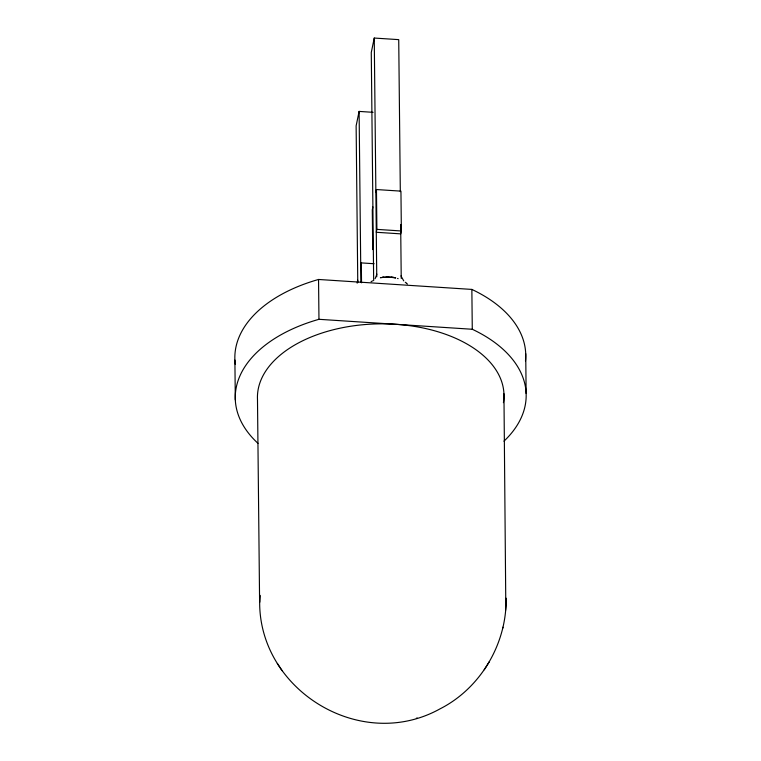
<?xml version="1.0" encoding="UTF-8"?>
<svg xmlns="http://www.w3.org/2000/svg" width="761" height="761" viewBox="0 0 761 761"><rect width="100%" height="100%" fill="white"/><g stroke="black" fill="none" stroke-linecap="round" stroke-linejoin="round"><path stroke-width="1.14" d="M505.789 604.072L503.944 393.76M503.411 402.664A123.272 72.637 -0.6 0 0 384.923 323.863A123.272 72.637 -0.6 0 0 257.484 399.392L259.606 602.408L259.891 595.283C254.069 687.173 358.831 753.951 440.039 708.852C480.657 688.22 506.902 643.559 506.103 598.194L505.941 603.159M505.951 604.653L505.58 610.474M373.09 112.324L359.106 111.41L356.129 125.85L357.765 282.578M400.315 191.648L398.726 39.639L374.25 38.05L371.273 52.49L373.661 280.695M357.147 283.121L357.737 280.229M360.724 265.789L361.323 262.906L374.136 263.734M372.89 206.868L372.291 209.76L372.709 249.598L373.309 246.716M375.867 192.428L376.467 189.546L400.942 191.135L401.361 230.973L400.762 233.865L376.286 232.276L376.885 229.384L376.467 189.546M502.755 628.225L502.964 627.197M489.361 661.661L484.234 669.775M375.097 278.697L376.695 274.797A8.79 4.338 64.9 0 0 376.724 273.95M371.092 281.722L372.605 280.809M416.353 718.251L417.209 717.975M381.404 277.489L380.376 277.717L387.834 276.842L395.625 277.955M382.45 277.299L391.829 277.204M382.536 277.28L383.506 277.147M376.885 229.384L401.361 230.973M235.282 364.338A145.465 85.708 -0.6 0 1 318.545 279.468L471.858 289.418A145.465 85.708 -0.6 0 1 525.48 360.885M258.008 443.359A145.465 85.708 -0.6 0 1 318.964 319.306L472.277 329.266A145.465 85.708 -0.6 0 1 503.953 441.18M392.876 277.27L395.653 277.86M391.639 277.09L393.142 277.318M398.146 278.659L397.527 278.44M406.479 283.235L407.43 284.024M405.261 282.255L406.212 283.025M403.758 280.885L401.285 276.528A8.875 5.669 -53.3 0 1 401.199 275.539M277.327 663.421L282.112 670.707M525.718 353.665L526.136 393.504M471.858 289.418L472.277 329.266M400.666 224.485L401.228 278.393M374.25 38.05L376.752 276.795M361.323 262.906L361.532 282.826M359.106 111.41L360.895 282.198M318.545 279.468L318.964 319.306M234.892 360.077L235.311 399.915M386.578 276.899L387.844 276.899L386.578 276.899"/></g></svg>
